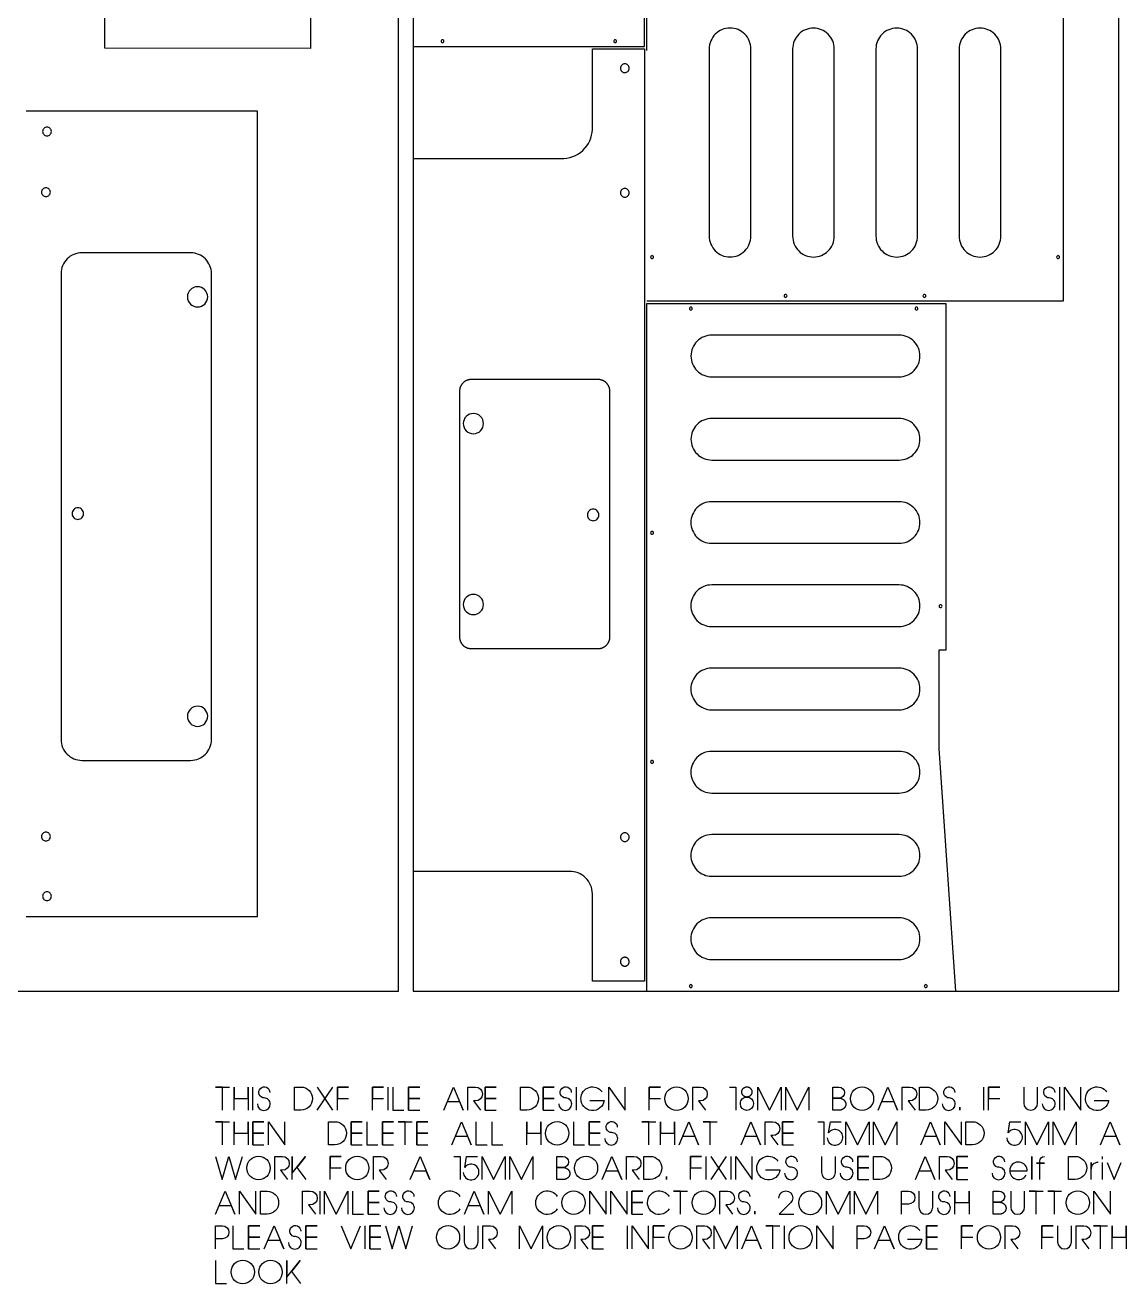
# Model space of a CAD drawing. Extents: x -841 to 5116, y -506 to 2808.
# Drawn here: x 574 to 2472, y -506 to 1671 of the extents above; entities that cross this region are included whole.
import ezdxf

# ---------------------------------------------------------------- set-up
doc = ezdxf.new("R2010")
doc.units = 0
for name, color, linetype in [('DEFAULT_LAYER', 1, 'CONTINUOUS'), ('DEFAULT_LAYER0', 1, 'CONTINUOUS'), ('LAYER_1', 18, 'CONTINUOUS'), ('LAYER_10', 18, 'CONTINUOUS'), ('T5_LOGOLAYER_21', 18, 'CONTINUOUS')]:
    doc.layers.add(name, color=color, linetype=linetype)

msp = doc.modelspace()

# ---------------------------------------------------------------- linework, layer by layer
at = {"layer": 'DEFAULT_LAYER'}
msp.add_lwpolyline([(1245.2, 0), (2465.2, 0), (2465.2, 2440), (1245.2, 2440)], close=True, dxfattribs=at)
for points in [[(1245.2, 1634.5), (1645.2, 1634.5), (1645.2, 2354.5), (1245.2, 2354.5)], [(1649.1, 1627.3), (1649.2, 1774)], [(2369.2, 1749), (2369.2, 1194), (1649.2, 1194)]]:
    msp.add_lwpolyline(points, dxfattribs=at)
msp.add_lwpolyline([(1245.2, 1440.5), (1500.8, 1440.7, 0.415259), (1555.2, 1491.1), (1555.2, 1630.5), (1645.1, 1630.5), (1645.2, 17.5), (1555.3, 17.5), (1555.2, 168.8, 0.414556), (1515.2, 207.4), (1245.2, 207.4)], format="xyb", dxfattribs=at)
msp.add_lwpolyline([(2157.2, 668.7, 0.414214), (2154.7, 666.2, 0.414214), (2157.2, 663.7, 0.414214), (2159.7, 666.2, 0.414214)], format="xyb", close=True, dxfattribs=at)
at = {"layer": 'DEFAULT_LAYER0'}
for points in [[(1793.1, 1270.4, 0.414214), (1829.1, 1306.4), (1829.1, 1630.4, 0.414214), (1793.1, 1666.4, 0.414214), (1757.1, 1630.4), (1757.1, 1306.4, 0.414214)], [(1937.3, 1270.2, 0.414214), (1973.3, 1306.2), (1973.3, 1630.2, 0.414214), (1937.3, 1666.2, 0.414214), (1901.3, 1630.2), (1901.3, 1306.2, 0.414214)], [(2081.3, 1270.2, 0.414214), (2117.3, 1306.2), (2117.3, 1630.2, 0.414214), (2081.3, 1666.2, 0.414214), (2045.3, 1630.2), (2045.3, 1306.2, 0.414214)], [(2225.3, 1270.2, 0.414214), (2261.3, 1306.2), (2261.3, 1630.2, 0.414214), (2225.3, 1666.2, 0.414214), (2189.3, 1630.2), (2189.3, 1306.2, 0.414214)], [(1298.5, 1643.5, 0.414214), (1296, 1646, 0.414214), (1293.5, 1643.5, 0.414214), (1296, 1641, 0.414214)], [(1596.9, 1643.5, 0.414214), (1594.4, 1646, 0.414214), (1591.9, 1643.5, 0.414214), (1594.4, 1641, 0.414214)], [(1611.2, 1604.4, 0.414214), (1603.5, 1596.8, 0.414214), (1611.2, 1589.2, 0.414214), (1618.8, 1596.8, 0.414214)], [(612.2, 1495, 0.414214), (604.6, 1487.4, 0.414214), (612.2, 1479.8, 0.414214), (619.8, 1487.4, 0.414214)], [(610.4, 1390, 0.414214), (602.8, 1382.4, 0.414214), (610.4, 1374.8, 0.414214), (618, 1382.4, 0.414214)], [(1611.2, 1389, 0.414214), (1603.5, 1381.4, 0.414214), (1611.2, 1373.8, 0.414214), (1618.8, 1381.4, 0.414214)], [(636.5, 435.5, 0.414214), (672.5, 399.5), (860.5, 399.5, 0.414214), (896.5, 435.5), (896.5, 1241.5, 0.414214), (860.5, 1277.5), (672.5, 1277.5, 0.414214), (636.5, 1241.5)], [(1658.2, 1272.7, 0.414214), (1655.7, 1270.2, 0.414214), (1658.2, 1267.7, 0.414214), (1660.7, 1270.2, 0.414214)], [(2360.2, 1272.7, 0.414214), (2357.7, 1270.2, 0.414214), (2360.2, 1267.7, 0.414214), (2362.7, 1270.2, 0.414214)], [(872.5, 1218.8, 0.414214), (855, 1201.3, 0.414214), (872.5, 1183.8, 0.414214), (890, 1201.3, 0.414214)], [(1889.2, 1205.5, 0.414214), (1886.7, 1203, 0.414214), (1889.2, 1200.5, 0.414214), (1891.7, 1203, 0.414214)], [(2129.2, 1205.5, 0.414214), (2126.7, 1203, 0.414214), (2129.2, 1200.5, 0.414214), (2131.7, 1203, 0.414214)], [(1725.4, 1183.5, 0.414214), (1722.9, 1181, 0.414214), (1725.4, 1178.5, 0.414214), (1727.9, 1181, 0.414214)], [(2115.4, 1183.5, 0.414214), (2112.9, 1181, 0.414214), (2115.4, 1178.5, 0.414214), (2117.9, 1181, 0.414214)], [(1725.5, 1099, 0.414214), (1761.5, 1063), (2085.5, 1063, 0.414214), (2121.5, 1099, 0.414214), (2085.5, 1135), (1761.5, 1135, 0.414214)], [(1349.4, 999.6, 0.414214), (1331.9, 982.1, 0.414214), (1349.4, 964.6, 0.414214), (1366.9, 982.1, 0.414214)], [(1725.5, 955, 0.414214), (1761.5, 919), (2085.5, 919, 0.414214), (2121.5, 955, 0.414214), (2085.5, 991), (1761.5, 991, 0.414214)], [(665.5, 836.3, 0.414214), (655.5, 826.3, 0.414214), (665.5, 816.3, 0.414214), (675.5, 826.3, 0.414214)], [(1556.4, 834, 0.414214), (1546.4, 824, 0.414214), (1556.4, 814, 0.414214), (1566.4, 824, 0.414214)], [(1725.4, 811, 0.414214), (1761.4, 775), (2085.4, 775, 0.414214), (2121.4, 811, 0.414214), (2085.4, 847), (1761.4, 847, 0.414214)], [(1658.2, 795.8, 0.414214), (1655.7, 793.3, 0.414214), (1658.2, 790.8, 0.414214), (1660.7, 793.3, 0.414214)], [(1725.4, 667, 0.414214), (1761.4, 631), (2085.4, 631, 0.414214), (2121.4, 667, 0.414214), (2085.4, 703), (1761.4, 703, 0.414214)], [(1349.4, 686.6, 0.414214), (1331.9, 669.1, 0.414214), (1349.4, 651.6, 0.414214), (1366.9, 669.1, 0.414214)], [(1725.4, 523, 0.414214), (1761.4, 487), (2085.4, 487, 0.414214), (2121.4, 523, 0.414214), (2085.4, 559), (1761.4, 559, 0.414214)], [(872.5, 493.2, 0.414214), (855, 475.7, 0.414214), (872.5, 458.2, 0.414214), (890, 475.7, 0.414214)], [(1725.4, 379, 0.414214), (1761.4, 343), (2085.4, 343, 0.414214), (2121.4, 379, 0.414214), (2085.4, 415), (1761.4, 415, 0.414214)], [(1658.2, 399.2, 0.414214), (1655.7, 396.7, 0.414214), (1658.2, 394.2, 0.414214), (1660.7, 396.7, 0.414214)], [(610.4, 275.2, 0.414214), (602.8, 267.6, 0.414214), (610.4, 260, 0.414214), (618, 267.6, 0.414214)], [(1611.2, 274.2, 0.414214), (1603.5, 266.6, 0.414214), (1611.2, 259, 0.414214), (1618.8, 266.6, 0.414214)], [(1725.4, 235, 0.414214), (1761.4, 199), (2085.4, 199, 0.414214), (2121.4, 235, 0.414214), (2085.4, 271), (1761.4, 271, 0.414214)], [(612.2, 172, 0.414214), (604.6, 164.4, 0.414214), (612.2, 156.8, 0.414214), (619.8, 164.4, 0.414214)], [(1725.4, 91, 0.414214), (1761.4, 55), (2085.4, 55, 0.414214), (2121.4, 91, 0.414214), (2085.4, 127), (1761.4, 127, 0.414214)], [(1725.4, 11.5, 0.414214), (1722.9, 9, 0.414214), (1725.4, 6.5, 0.414214), (1727.9, 9, 0.414214)], [(2131.4, 11.5, 0.414214), (2128.9, 9, 0.414214), (2131.4, 6.5, 0.414214), (2133.9, 9, 0.414214)]]:
    msp.add_lwpolyline(points, format="xyb", close=True, dxfattribs=at)
for points in [[(576.4, 129.4), (976.4, 129.4), (976.4, 1522.4), (576.4, 1522.4)], [(1649.2, 0), (1649.2, 1190), (2166.2, 1190), (2166.2, 590), (2154.2, 590), (2154.2, 420), (2182.9, 0)]]:
    msp.add_lwpolyline(points, dxfattribs=at)
for points in [[(1325.4, 1037.7), (1325.4, 613.4), (1325.4, 612.9), (1325.4, 612.3), (1325.4, 611.8), (1325.5, 611.3), (1325.5, 610.8), (1325.6, 610.3), (1325.7, 609.8), (1325.8, 609.3), (1325.9, 608.8), (1326, 608.3), (1326.1, 607.8), (1326.3, 607.3), (1326.4, 606.8), (1326.6, 606.3), (1326.8, 605.9), (1326.9, 605.4), (1327.1, 605), (1327.3, 604.5), (1327.6, 604.1), (1327.8, 603.6), (1328, 603.2), (1328.3, 602.8), (1328.5, 602.3), (1328.8, 601.9), (1329.1, 601.5), (1329.3, 601.1), (1329.6, 600.7), (1329.9, 600.4), (1330.2, 600), (1330.6, 599.6), (1330.9, 599.3), (1331.2, 598.9), (1331.6, 598.6), (1331.9, 598.2), (1332.3, 597.9), (1332.6, 597.6), (1333, 597.3), (1333.4, 597), (1333.8, 596.7), (1334.2, 596.4), (1334.6, 596.1), (1335, 595.9), (1335.4, 595.6), (1335.8, 595.4), (1336.3, 595.1), (1336.7, 594.9), (1337.1, 594.7), (1337.6, 594.5), (1338, 594.3), (1338.5, 594.1), (1339, 594), (1339.4, 593.8), (1339.9, 593.7), (1340.4, 593.5), (1340.8, 593.4), (1341.3, 593.3), (1341.8, 593.2), (1342.3, 593.1), (1342.8, 593.1), (1343.3, 593), (1343.8, 593), (1344.3, 592.9), (1344.8, 592.9), (1345.4, 592.9), (1565.4, 592.9), (1565.9, 592.9), (1566.4, 592.9), (1566.9, 593), (1567.4, 593), (1567.9, 593.1), (1568.4, 593.1), (1568.9, 593.2), (1569.4, 593.3), (1569.9, 593.4), (1570.4, 593.5), (1570.8, 593.7), (1571.3, 593.8), (1571.8, 594), (1572.2, 594.1), (1572.7, 594.3), (1573.2, 594.5), (1573.6, 594.7), (1574, 594.9), (1574.5, 595.1), (1574.9, 595.4), (1575.3, 595.6), (1575.7, 595.9), (1576.1, 596.1), (1576.5, 596.4), (1576.9, 596.7), (1577.3, 597), (1577.7, 597.3), (1578.1, 597.6), (1578.5, 597.9), (1578.8, 598.2), (1579.2, 598.6), (1579.5, 598.9), (1579.8, 599.3), (1580.2, 599.6), (1580.5, 600), (1580.8, 600.4), (1581.1, 600.7), (1581.4, 601.1), (1581.7, 601.5), (1582, 601.9), (1582.2, 602.3), (1582.5, 602.8), (1582.7, 603.2), (1583, 603.6), (1583.2, 604.1), (1583.4, 604.5), (1583.6, 605), (1583.8, 605.4), (1584, 605.9), (1584.2, 606.3), (1584.3, 606.8), (1584.5, 607.3), (1584.6, 607.8), (1584.7, 608.3), (1584.9, 608.8), (1585, 609.3), (1585.1, 609.8), (1585.1, 610.3), (1585.2, 610.8), (1585.3, 611.3), (1585.3, 611.8), (1585.3, 612.3), (1585.4, 612.9), (1585.4, 613.4), (1585.4, 1037.7), (1585.4, 1038.3), (1585.3, 1038.8), (1585.3, 1039.3), (1585.3, 1039.8), (1585.2, 1040.4), (1585.1, 1040.9), (1585.1, 1041.4), (1585, 1041.9), (1584.9, 1042.4), (1584.7, 1042.9), (1584.6, 1043.4), (1584.5, 1043.8), (1584.3, 1044.3), (1584.2, 1044.8), (1584, 1045.3), (1583.8, 1045.7), (1583.6, 1046.2), (1583.4, 1046.6), (1583.2, 1047.1), (1583, 1047.5), (1582.7, 1047.9), (1582.5, 1048.4), (1582.2, 1048.8), (1582, 1049.2), (1581.7, 1049.6), (1581.4, 1050), (1581.1, 1050.4), (1580.8, 1050.8), (1580.5, 1051.2), (1580.2, 1051.5), (1579.8, 1051.9), (1579.5, 1052.2), (1579.2, 1052.6), (1578.8, 1052.9), (1578.5, 1053.2), (1578.1, 1053.6), (1577.7, 1053.9), (1577.3, 1054.2), (1576.9, 1054.5), (1576.5, 1054.7), (1576.1, 1055), (1575.7, 1055.3), (1575.3, 1055.5), (1574.9, 1055.8), (1574.5, 1056), (1574, 1056.2), (1573.6, 1056.4), (1573.2, 1056.6), (1572.7, 1056.8), (1572.2, 1057), (1571.8, 1057.2), (1571.3, 1057.3), (1570.8, 1057.5), (1570.4, 1057.6), (1569.9, 1057.7), (1569.4, 1057.8), (1568.9, 1057.9), (1568.4, 1058), (1567.9, 1058.1), (1567.4, 1058.1), (1566.9, 1058.2), (1566.4, 1058.2), (1565.9, 1058.2), (1565.4, 1058.2), (1345.4, 1058.2), (1344.8, 1058.2), (1344.3, 1058.2), (1343.8, 1058.2), (1343.3, 1058.1), (1342.8, 1058.1), (1342.3, 1058), (1341.8, 1057.9), (1341.3, 1057.8), (1340.8, 1057.7), (1340.4, 1057.6), (1339.9, 1057.5), (1339.4, 1057.3), (1338.9, 1057.2), (1338.5, 1057), (1338, 1056.8), (1337.6, 1056.6), (1337.1, 1056.4), (1336.7, 1056.2), (1336.2, 1056), (1335.8, 1055.8), (1335.4, 1055.5), (1335, 1055.3), (1334.6, 1055), (1334.2, 1054.7), (1333.8, 1054.4), (1333.4, 1054.2), (1333, 1053.9), (1332.6, 1053.5), (1332.3, 1053.2), (1331.9, 1052.9), (1331.5, 1052.6), (1331.2, 1052.2), (1330.9, 1051.9), (1330.5, 1051.5), (1330.2, 1051.1), (1329.9, 1050.8), (1329.6, 1050.4), (1329.3, 1050), (1329, 1049.6), (1328.8, 1049.2), (1328.5, 1048.8), (1328.2, 1048.3), (1328, 1047.9), (1327.8, 1047.5), (1327.5, 1047), (1327.3, 1046.6), (1327.1, 1046.1), (1326.9, 1045.7), (1326.7, 1045.2), (1326.6, 1044.7), (1326.4, 1044.3), (1326.2, 1043.8), (1326.1, 1043.3), (1326, 1042.8), (1325.9, 1042.3), (1325.8, 1041.8), (1325.7, 1041.3), (1325.6, 1040.8), (1325.5, 1040.3), (1325.5, 1039.8), (1325.4, 1039.3), (1325.4, 1038.7), (1325.4, 1038.2)], [(1611.2, 58.8), (1610.8, 58.8), (1610.4, 58.8), (1610, 58.7), (1609.6, 58.7), (1609.3, 58.6), (1608.9, 58.5), (1608.5, 58.4), (1608.2, 58.2), (1607.9, 58.1), (1607.5, 57.9), (1607.2, 57.7), (1606.9, 57.5), (1606.6, 57.3), (1606.3, 57.1), (1606, 56.8), (1605.8, 56.6), (1605.5, 56.3), (1605.3, 56.1), (1605.1, 55.8), (1604.8, 55.5), (1604.6, 55.2), (1604.5, 54.8), (1604.3, 54.5), (1604.1, 54.2), (1604, 53.8), (1603.9, 53.5), (1603.8, 53.1), (1603.7, 52.7), (1603.6, 52.4), (1603.6, 52), (1603.6, 51.6), (1603.5, 51.2), (1603.6, 50.8), (1603.6, 50.4), (1603.6, 50), (1603.7, 49.7), (1603.8, 49.3), (1603.9, 48.9), (1604, 48.6), (1604.1, 48.2), (1604.3, 47.9), (1604.5, 47.6), (1604.6, 47.2), (1604.8, 46.9), (1605.1, 46.6), (1605.3, 46.3), (1605.5, 46.1), (1605.8, 45.8), (1606, 45.6), (1606.3, 45.3), (1606.6, 45.1), (1606.9, 44.9), (1607.2, 44.7), (1607.5, 44.5), (1607.9, 44.3), (1608.2, 44.2), (1608.5, 44), (1608.9, 43.9), (1609.3, 43.8), (1609.6, 43.7), (1610, 43.7), (1610.4, 43.6), (1610.8, 43.6), (1611.2, 43.6), (1611.6, 43.6), (1611.9, 43.6), (1612.3, 43.7), (1612.7, 43.7), (1613.1, 43.8), (1613.4, 43.9), (1613.8, 44), (1614.1, 44.2), (1614.5, 44.3), (1614.8, 44.5), (1615.1, 44.7), (1615.4, 44.9), (1615.7, 45.1), (1616, 45.3), (1616.3, 45.6), (1616.6, 45.8), (1616.8, 46.1), (1617, 46.3), (1617.3, 46.6), (1617.5, 46.9), (1617.7, 47.2), (1617.9, 47.6), (1618, 47.9), (1618.2, 48.2), (1618.3, 48.6), (1618.4, 48.9), (1618.6, 49.3), (1618.6, 49.7), (1618.7, 50), (1618.8, 50.4), (1618.8, 50.8), (1618.8, 51.2), (1618.8, 51.6), (1618.8, 52), (1618.7, 52.4), (1618.6, 52.7), (1618.6, 53.1), (1618.4, 53.5), (1618.3, 53.8), (1618.2, 54.2), (1618, 54.5), (1617.9, 54.8), (1617.7, 55.2), (1617.5, 55.5), (1617.3, 55.8), (1617, 56.1), (1616.8, 56.3), (1616.6, 56.6), (1616.3, 56.8), (1616, 57.1), (1615.7, 57.3), (1615.4, 57.5), (1615.1, 57.7), (1614.8, 57.9), (1614.5, 58.1), (1614.1, 58.2), (1613.8, 58.4), (1613.4, 58.5), (1613.1, 58.6), (1612.7, 58.7), (1612.3, 58.7), (1611.9, 58.8), (1611.6, 58.8)]]:
    msp.add_lwpolyline(points, close=True, dxfattribs=at)
at = {"layer": 'LAYER_1'}
msp.add_lwpolyline([(0, 0), (1220, 0), (1220, 2440), (0, 2440)], close=True, dxfattribs=at)
at = {"layer": 'LAYER_10'}
msp.add_lwpolyline([(712, 1631.3), (712, 1899.5, 0.413267), (673.8, 1941.3), (522, 1941.3), (522, 2031.2), (1068, 2031.2), (1068, 1631.2)], format="xyb", close=True, dxfattribs=at)
at = {"layer": 'T5_LOGOLAYER_21'}
for points in [[(915.5, -205.7), (915.5, -165.7), (903.5, -165.7), (927.5, -165.7)], [(935.5, -205.7), (935.5, -165.7), (935.5, -185.3), (959.9, -185.3), (959.9, -165.7), (959.9, -205.7)], [(967.9, -205.7), (967.9, -165.7)], [(1079, -165.7), (1105.8, -205.7)], [(1079.4, -205.7), (1106.2, -165.7)], [(1114.2, -205.7), (1114.2, -165.7), (1133.4, -165.7), (1114.2, -165.7), (1114.2, -185.3), (1133.4, -185.3)], [(1175, -205.7), (1175, -165.7), (1194.2, -165.7), (1175, -165.7), (1175, -185.3), (1194.2, -185.3)], [(1202.2, -205.7), (1202.2, -165.7)], [(1210.2, -165.7), (1210.2, -205.7), (1229.4, -205.7)], [(1237.4, -205.7), (1237.4, -165.7), (1256.6, -165.7), (1237.4, -165.7), (1237.4, -185.3), (1256.6, -185.3), (1237.4, -185.3), (1237.4, -205.7), (1256.6, -205.7)], [(1298.2, -205.7), (1315, -165.7), (1331.8, -205.7), (1325.8, -191.3), (1304.6, -191.3)], [(1369.8, -205.7), (1369.8, -165.7), (1389, -165.7), (1369.8, -165.7), (1369.8, -185.3), (1389, -185.3), (1369.8, -185.3), (1369.8, -205.7), (1389, -205.7)], [(1469.8, -205.7), (1469.8, -165.7), (1489, -165.7), (1469.8, -165.7), (1469.8, -185.3), (1489, -185.3), (1469.8, -185.3), (1469.8, -205.7), (1489, -205.7)], [(1527.4, -205.7), (1527.4, -165.7)], [(1583.4, -205.7), (1583.4, -165.7), (1611.8, -205.7), (1611.8, -165.7)], [(1653.4, -205.7), (1653.4, -165.7), (1672.6, -165.7), (1653.4, -165.7), (1653.4, -185.3), (1672.6, -185.3)], [(1792.2, -165.7), (1803, -165.7), (1803, -205.7)], [(1841.4, -205.7), (1841.4, -165.7), (1861.4, -205.7), (1881.4, -165.7), (1881.4, -205.7)], [(1889.4, -205.7), (1889.4, -165.7), (1909.4, -205.7), (1929.4, -165.7), (1929.4, -205.7)], [(2049.3, -205.7), (2066.1, -165.7), (2082.9, -205.7), (2076.9, -191.3), (2055.7, -191.3)], [(2232.1, -205.7), (2232.1, -165.7)], [(2240.1, -205.7), (2240.1, -165.7), (2259.3, -165.7), (2240.1, -165.7), (2240.1, -185.3), (2259.3, -185.3)], [(2363.3, -205.7), (2363.3, -165.7)], [(2371.3, -205.7), (2371.3, -165.7), (2399.7, -205.7), (2399.7, -165.7)], [(915.5, -265.7), (915.5, -225.7), (903.5, -225.7), (927.5, -225.7)], [(935.5, -265.7), (935.5, -225.7), (935.5, -245.3), (959.9, -245.3), (959.9, -225.7), (959.9, -265.7)], [(967.9, -265.7), (967.9, -225.7), (987.1, -225.7), (967.9, -225.7), (967.9, -245.3), (987.1, -245.3), (967.9, -245.3), (967.9, -265.7), (987.1, -265.7)], [(995.1, -265.7), (995.1, -225.7), (1023.5, -265.7), (1023.5, -225.7)], [(1137.8, -265.7), (1137.8, -225.7), (1157, -225.7), (1137.8, -225.7), (1137.8, -245.3), (1157, -245.3), (1137.8, -245.3), (1137.8, -265.7), (1157, -265.7)], [(1165, -225.7), (1165, -265.7), (1184.2, -265.7)], [(1192.2, -265.7), (1192.2, -225.7), (1211.4, -225.7), (1192.2, -225.7), (1192.2, -245.3), (1211.4, -245.3), (1192.2, -245.3), (1192.2, -265.7), (1211.4, -265.7)], [(1231.4, -265.7), (1231.4, -225.7), (1219.4, -225.7), (1243.4, -225.7)], [(1251.4, -265.7), (1251.4, -225.7), (1270.6, -225.7), (1251.4, -225.7), (1251.4, -245.3), (1270.6, -245.3), (1251.4, -245.3), (1251.4, -265.7), (1270.6, -265.7)], [(1312.2, -265.7), (1329, -225.7), (1345.8, -265.7), (1339.8, -251.3), (1318.6, -251.3)], [(1353.8, -225.7), (1353.8, -265.7), (1373, -265.7)], [(1381, -225.7), (1381, -265.7), (1400.2, -265.7)], [(1441.8, -265.7), (1441.8, -225.7), (1441.8, -245.3), (1466.2, -245.3), (1466.2, -225.7), (1466.2, -265.7)], [(1522.2, -225.7), (1522.2, -265.7), (1541.4, -265.7)], [(1549.4, -265.7), (1549.4, -225.7), (1568.6, -225.7), (1549.4, -225.7), (1549.4, -245.3), (1568.6, -245.3), (1549.4, -245.3), (1549.4, -265.7), (1568.6, -265.7)], [(1652.6, -265.7), (1652.6, -225.7), (1640.6, -225.7), (1664.6, -225.7)], [(1672.6, -265.7), (1672.6, -225.7), (1672.6, -245.3), (1697, -245.3), (1697, -225.7), (1697, -265.7)], [(1705, -265.7), (1721.8, -225.7), (1738.6, -265.7), (1732.6, -251.3), (1711.4, -251.3)], [(1758.6, -265.7), (1758.6, -225.7), (1746.6, -225.7), (1770.6, -225.7)], [(1812.2, -265.7), (1829, -225.7), (1845.8, -265.7), (1839.8, -251.3), (1818.6, -251.3)], [(1883.8, -265.7), (1883.8, -225.7), (1903, -225.7), (1883.8, -225.7), (1883.8, -245.3), (1903, -245.3), (1883.8, -245.3), (1883.8, -265.7), (1903, -265.7)], [(1944.6, -225.7), (1955.4, -225.7), (1955.4, -265.7)], [(1993.4, -265.7), (1993.4, -225.7), (2013.4, -265.7), (2033.4, -225.7), (2033.4, -265.7)], [(2041.4, -265.7), (2041.4, -225.7), (2061.4, -265.7), (2081.4, -225.7), (2081.4, -265.7)], [(2123, -265.7), (2139.8, -225.7), (2156.6, -265.7), (2150.6, -251.3), (2129.4, -251.3)], [(2164.6, -265.7), (2164.6, -225.7), (2193, -265.7), (2193, -225.7)], [(2303.8, -265.7), (2303.8, -225.7), (2323.8, -265.7), (2343.8, -225.7), (2343.8, -265.7)], [(2351.8, -265.7), (2351.8, -225.7), (2371.8, -265.7), (2391.8, -225.7), (2391.8, -265.7)], [(2433.4, -265.7), (2450.2, -225.7), (2467, -265.7), (2461, -251.3), (2439.8, -251.3)], [(903.5, -285.7), (915.1, -325.7), (926.7, -285.7), (938.3, -325.7), (949.9, -285.7)], [(1035.9, -325.7), (1035.9, -285.7), (1035.9, -314.5), (1059.1, -285.7), (1043.9, -304.9), (1059.9, -325.7)], [(1101.5, -325.7), (1101.5, -285.7), (1120.7, -285.7), (1101.5, -285.7), (1101.5, -305.3), (1120.7, -305.3)], [(1240.3, -325.7), (1257.1, -285.7), (1273.9, -325.7), (1267.9, -311.3), (1246.7, -311.3)], [(1315.5, -285.7), (1326.3, -285.7), (1326.3, -325.7)], [(1364.3, -325.7), (1364.3, -285.7), (1384.3, -325.7), (1404.3, -285.7), (1404.3, -325.7)], [(1412.3, -325.7), (1412.3, -285.7), (1432.3, -325.7), (1452.3, -285.7), (1452.3, -325.7)], [(1572.2, -325.7), (1589, -285.7), (1605.8, -325.7), (1599.8, -311.3), (1578.6, -311.3)], [(1724.6, -325.7), (1724.6, -285.7), (1743.8, -285.7), (1724.6, -285.7), (1724.6, -305.3), (1743.8, -305.3)], [(1751.8, -325.7), (1751.8, -285.7)], [(1759.8, -285.7), (1786.6, -325.7)], [(1760.2, -325.7), (1787, -285.7)], [(1795, -325.7), (1795, -285.7)], [(1803, -325.7), (1803, -285.7), (1831.4, -325.7), (1831.4, -285.7)], [(2013.8, -325.7), (2013.8, -285.7), (2033, -285.7), (2013.8, -285.7), (2013.8, -305.3), (2033, -305.3), (2013.8, -305.3), (2013.8, -325.7), (2033, -325.7)], [(2113.7, -325.7), (2130.5, -285.7), (2147.3, -325.7), (2141.3, -311.3), (2120.1, -311.3)], [(2185.3, -325.7), (2185.3, -285.7), (2204.5, -285.7), (2185.3, -285.7), (2185.3, -305.3), (2204.5, -305.3), (2185.3, -305.3), (2185.3, -325.7), (2204.5, -325.7)], [(2437.3, -290.5), (2437.3, -285.7)], [(2437.3, -325.7), (2437.3, -296.1)], [(2445.3, -296.1), (2457.3, -325.7), (2469.3, -296.1)], [(903.5, -385.7), (920.3, -345.7), (937.1, -385.7), (931.1, -371.3), (909.9, -371.3)], [(945.1, -385.7), (945.1, -345.7), (973.5, -385.7), (973.5, -345.7)], [(1084.2, -385.7), (1084.2, -345.7)], [(1092.2, -385.7), (1092.2, -345.7), (1112.2, -385.7), (1132.2, -345.7), (1132.2, -385.7)], [(1140.2, -345.7), (1140.2, -385.7), (1159.4, -385.7)], [(1167.4, -385.7), (1167.4, -345.7), (1186.6, -345.7), (1167.4, -345.7), (1167.4, -365.3), (1186.6, -365.3), (1167.4, -365.3), (1167.4, -385.7), (1186.6, -385.7)], [(1334.1, -385.7), (1350.9, -345.7), (1367.7, -385.7), (1361.7, -371.3), (1340.5, -371.3)], [(1375.7, -385.7), (1375.7, -345.7), (1395.7, -385.7), (1415.7, -345.7), (1415.7, -385.7)], [(1550.5, -385.7), (1550.5, -345.7), (1578.9, -385.7), (1578.9, -345.7)], [(1586.9, -385.7), (1586.9, -345.7), (1615.3, -385.7), (1615.3, -345.7)], [(1623.3, -385.7), (1623.3, -345.7), (1642.5, -345.7), (1623.3, -345.7), (1623.3, -365.3), (1642.5, -365.3), (1623.3, -365.3), (1623.3, -385.7), (1642.5, -385.7)], [(1707.6, -385.7), (1707.6, -345.7), (1695.6, -345.7), (1719.6, -345.7)], [(1960, -385.7), (1960, -345.7), (1980, -385.7), (2000, -345.7), (2000, -385.7)], [(2008, -385.7), (2008, -345.7), (2028, -385.7), (2048, -345.7), (2048, -385.7)], [(2182, -385.7), (2182, -345.7), (2182, -365.3), (2206.4, -365.3), (2206.4, -345.7), (2206.4, -385.7)], [(2322.3, -385.7), (2322.3, -345.7), (2310.3, -345.7), (2334.3, -345.7)], [(2354.3, -385.7), (2354.3, -345.7), (2342.3, -345.7), (2366.3, -345.7)], [(2422.3, -385.7), (2422.3, -345.7), (2450.7, -385.7), (2450.7, -345.7)], [(933.5, -405.7), (933.5, -445.7), (952.7, -445.7)], [(960.7, -445.7), (960.7, -405.7), (979.9, -405.7), (960.7, -405.7), (960.7, -425.3), (979.9, -425.3), (960.7, -425.3), (960.7, -445.7), (979.9, -445.7)], [(987.9, -445.7), (1004.7, -405.7), (1021.5, -445.7), (1015.5, -431.3), (994.3, -431.3)], [(1059.9, -445.7), (1059.9, -405.7), (1079.1, -405.7), (1059.9, -405.7), (1059.9, -425.3), (1079.1, -425.3), (1059.9, -425.3), (1059.9, -445.7), (1079.1, -445.7)], [(1120.7, -405.7), (1137.5, -445.7), (1154.3, -405.7)], [(1162.3, -445.7), (1162.3, -405.7)], [(1170.3, -445.7), (1170.3, -405.7), (1189.5, -405.7), (1170.3, -405.7), (1170.3, -425.3), (1189.5, -425.3), (1170.3, -425.3), (1170.3, -445.7), (1189.5, -445.7)], [(1197.5, -405.7), (1209.1, -445.7), (1220.7, -405.7), (1232.3, -445.7), (1243.9, -405.7)], [(1429.1, -445.7), (1429.1, -405.7), (1449.1, -445.7), (1469.1, -405.7), (1469.1, -445.7)], [(1555.1, -445.7), (1555.1, -405.7), (1574.3, -405.7), (1555.1, -405.7), (1555.1, -425.3), (1574.3, -425.3), (1555.1, -425.3), (1555.1, -445.7), (1574.3, -445.7)], [(1615.9, -445.7), (1615.9, -405.7)], [(1623.9, -445.7), (1623.9, -405.7), (1652.3, -445.7), (1652.3, -405.7)], [(1660.3, -445.7), (1660.3, -405.7), (1679.5, -405.7), (1660.3, -405.7), (1660.3, -425.3), (1679.5, -425.3)], [(1765.5, -445.7), (1765.5, -405.7), (1785.5, -445.7), (1805.5, -405.7), (1805.5, -445.7)], [(1813.5, -445.7), (1830.3, -405.7), (1847.1, -445.7), (1841.1, -431.3), (1819.9, -431.3)], [(1867.1, -445.7), (1867.1, -405.7), (1855.1, -405.7), (1879.1, -405.7)], [(1887.1, -445.7), (1887.1, -405.7)], [(1943.1, -445.7), (1943.1, -405.7), (1971.5, -445.7), (1971.5, -405.7)], [(2043.1, -445.7), (2059.9, -405.7), (2076.7, -445.7), (2070.7, -431.3), (2049.5, -431.3)], [(2132.7, -445.7), (2132.7, -405.7), (2151.9, -405.7), (2132.7, -405.7), (2132.7, -425.3), (2151.9, -425.3), (2132.7, -425.3), (2132.7, -445.7), (2151.9, -445.7)], [(2193.5, -445.7), (2193.5, -405.7), (2212.7, -405.7), (2193.5, -405.7), (2193.5, -425.3), (2212.7, -425.3)], [(2332.3, -445.7), (2332.3, -405.7), (2351.5, -405.7), (2332.3, -405.7), (2332.3, -425.3), (2351.5, -425.3)], [(2433.5, -445.7), (2433.5, -405.7), (2421.5, -405.7), (2445.5, -405.7)], [(2453.5, -445.7), (2453.5, -405.7), (2453.5, -425.3), (2477.9, -425.3), (2477.9, -405.7), (2477.9, -445.7)], [(903.5, -465.7), (903.5, -505.7), (922.7, -505.7)], [(1026.7, -505.7), (1026.7, -465.7), (1026.7, -494.5), (1049.9, -465.7), (1034.7, -484.9), (1050.7, -505.7)]]:
    msp.add_lwpolyline(points, dxfattribs=at)
for points in [[(975.9, -194.9, 1), (998.3, -194.9, 0.415385), (987.9, -184.5, -0.668438), (981.1, -168.1, -0.668438), (997.5, -174.9)], [(1339.8, -205.7), (1339.8, -165.7), (1353, -165.7, -1), (1353, -189.7), (1349.8, -189.7), (1361.8, -205.7)], [(1497, -194.9, 1), (1519.4, -194.9, 0.415385), (1509, -184.5, -0.668438), (1502.2, -168.1, -0.668438), (1518.6, -174.9)], [(1550.6, -188.9), (1575.4, -188.9, -0.955296), (1535.4, -185.3, -0.741566), (1571.8, -174.1)], [(1728.6, -205.7), (1728.6, -165.7), (1741.8, -165.7, -1), (1741.8, -189.7), (1738.6, -189.7), (1750.6, -205.7)], [(2090.9, -205.7), (2090.9, -165.7), (2104.1, -165.7, -1), (2104.1, -189.7), (2100.9, -189.7), (2112.9, -205.7)], [(2160.1, -194.9, 1), (2182.5, -194.9, 0.415385), (2172.1, -184.5, -0.668438), (2165.3, -168.1, -0.668438), (2181.7, -174.9)], [(2300.9, -165.7), (2300.9, -193.7, 1), (2324.9, -193.7), (2324.9, -165.7)], [(2332.9, -194.9, 1), (2355.3, -194.9, 0.415385), (2344.9, -184.5, -0.668438), (2338.1, -168.1, -0.668438), (2354.5, -174.9)], [(2422.9, -188.9), (2447.7, -188.9, -0.955296), (2407.7, -185.3, -0.741566), (2444.1, -174.1)], [(1576.6, -254.9, 1), (1599, -254.9, 0.415385), (1588.6, -244.5, -0.668438), (1581.8, -228.1, -0.668438), (1598.2, -234.9)], [(1853.8, -265.7), (1853.8, -225.7), (1867, -225.7, -1), (1867, -249.7), (1863.8, -249.7), (1875.8, -265.7)], [(1961, -253.3, 0.857608), (1987.8, -256.1, 0.839431), (1963.4, -244.9), (1966.6, -225.7), (1985.4, -225.7)], [(2271.4, -253.3, 0.857608), (2298.1, -256.1, 0.839431), (2273.8, -244.9), (2277, -225.7), (2295.8, -225.7)], [(1005.9, -325.7), (1005.9, -285.7), (1019.1, -285.7, -1), (1019.1, -309.7), (1015.9, -309.7), (1027.9, -325.7)], [(1176.7, -325.7), (1176.7, -285.7), (1189.9, -285.7, -1), (1189.9, -309.7), (1186.7, -309.7), (1198.7, -325.7)], [(1331.9, -313.3, 0.857608), (1358.6, -316.1, 0.839431), (1334.3, -304.9), (1337.5, -285.7), (1356.3, -285.7)], [(1613.8, -325.7), (1613.8, -285.7), (1627, -285.7, -1), (1627, -309.7), (1623.8, -309.7), (1635.8, -325.7)], [(1854.6, -308.9), (1879.4, -308.9, -0.955296), (1839.4, -305.3, -0.741566), (1875.8, -294.1)], [(1887.4, -314.9, 1), (1909.8, -314.9, 0.415385), (1899.4, -304.5, -0.668438), (1892.6, -288.1, -0.668438), (1909, -294.9)], [(1951.4, -285.7), (1951.4, -313.7, 1), (1975.4, -313.7), (1975.4, -285.7)], [(1983.4, -314.9, 1), (2005.8, -314.9, 0.415385), (1995.4, -304.5, -0.668438), (1988.6, -288.1, -0.668438), (2005, -294.9)], [(2155.3, -325.7), (2155.3, -285.7), (2168.5, -285.7, -1), (2168.5, -309.7), (2165.3, -309.7), (2177.3, -325.7)], [(2246.1, -314.9, 1), (2268.5, -314.9, 0.415385), (2258.1, -304.5, -0.668438), (2251.3, -288.1, -0.668438), (2267.7, -294.9)], [(2277.3, -310.9), (2306.9, -310.9, 0.90232), (2277, -307.2, 0.862347), (2304.9, -318.1)], [(2328.5, -325.7), (2328.5, -297.3), (2322.9, -297.3), (2336.9, -297.3), (2328.5, -297.3), (2328.5, -293.7, -0.413333), (2336.5, -285.7)], [(2417.7, -325.7), (2417.7, -296.1), (2417.7, -307.3, -0.416092), (2429.3, -295.7)], [(1054.2, -385.7), (1054.2, -345.7), (1067.4, -345.7, -1), (1067.4, -369.7), (1064.2, -369.7), (1076.2, -385.7)], [(1194.6, -374.9, 1), (1217, -374.9, 0.415385), (1206.6, -364.5, -0.668438), (1199.8, -348.1, -0.668438), (1216.2, -354.9)], [(1225, -374.9, 1), (1247.4, -374.9, 0.415385), (1237, -364.5, -0.668438), (1230.2, -348.1, -0.668438), (1246.6, -354.9)], [(1326.2, -376.5, -0.77786), (1289, -365.3, -0.756443), (1326.2, -354.9)], [(1494.5, -376.5, -0.77786), (1457.3, -365.3, -0.756443), (1494.5, -354.9)], [(1687.7, -376.5, -0.77786), (1650.5, -365.3, -0.756443), (1687.7, -354.9)], [(1775.6, -385.7), (1775.6, -345.7), (1788.8, -345.7, -1), (1788.8, -369.7), (1785.6, -369.7), (1797.6, -385.7)], [(1805.6, -374.9, 1), (1828, -374.9, 0.415385), (1817.6, -364.5, -0.668438), (1810.8, -348.1, -0.668438), (1827.2, -354.9)], [(1877.6, -357.7, -0.423868), (1889.6, -345.3, -0.413911), (1901.6, -357.3, -0.194637), (1898, -365.7), (1878, -385.7), (1903.6, -385.7)], [(2089.6, -385.7), (2089.6, -345.7), (2101.6, -345.7, -1), (2101.6, -368.1), (2089.6, -368.1)], [(2119.6, -345.7), (2119.6, -373.7, 1), (2143.6, -373.7), (2143.6, -345.7)], [(2151.6, -374.9, 1), (2174, -374.9, 0.415385), (2163.6, -364.5, -0.668438), (2156.8, -348.1, -0.668438), (2173.2, -354.9)], [(2278.3, -345.7), (2278.3, -373.7, 1), (2302.3, -373.7), (2302.3, -345.7)], [(903.5, -445.7), (903.5, -405.7), (915.5, -405.7, -1), (915.5, -428.1), (903.5, -428.1)], [(1029.5, -434.9, 1), (1051.9, -434.9, 0.415385), (1041.5, -424.5, -0.668438), (1034.7, -408.1, -0.668438), (1051.1, -414.9)], [(1333.5, -405.7), (1333.5, -433.7, 1), (1357.5, -433.7), (1357.5, -405.7)], [(1365.5, -445.7), (1365.5, -405.7), (1378.7, -405.7, -1), (1378.7, -429.7), (1375.5, -429.7), (1387.5, -445.7)], [(1525.1, -445.7), (1525.1, -405.7), (1538.3, -405.7, -1), (1538.3, -429.7), (1535.1, -429.7), (1547.1, -445.7)], [(1735.5, -445.7), (1735.5, -405.7), (1748.7, -405.7, -1), (1748.7, -429.7), (1745.5, -429.7), (1757.5, -445.7)], [(2013.1, -445.7), (2013.1, -405.7), (2025.1, -405.7, -1), (2025.1, -428.1), (2013.1, -428.1)], [(2099.9, -428.9), (2124.7, -428.9, -0.955296), (2084.7, -425.3, -0.741566), (2121.1, -414.1)], [(2268.7, -445.7), (2268.7, -405.7), (2281.9, -405.7, -1), (2281.9, -429.7), (2278.7, -429.7), (2290.7, -445.7)], [(2359.5, -405.7), (2359.5, -433.7, 1), (2383.5, -433.7), (2383.5, -405.7)], [(2391.5, -445.7), (2391.5, -405.7), (2404.7, -405.7, -1), (2404.7, -429.7), (2401.5, -429.7), (2413.5, -445.7)]]:
    msp.add_lwpolyline(points, format="xyb", dxfattribs=at)
for points in [[(1039.9, -205.7), (1039.9, -165.7), (1051.1, -165.7, -1), (1051.1, -205.7)], [(1430.6, -205.7), (1430.6, -165.7), (1441.8, -165.7, -1), (1441.8, -205.7)], [(1720.6, -186.1, -1), (1680.6, -186.1), (1680.6, -185.3, -1), (1720.6, -185.3)], [(1971, -205.7), (1971, -165.7), (1981.4, -165.7, -1), (1981.4, -184.9), (1971, -184.9), (1981.4, -184.9), (1982, -184.9), (1982.6, -185), (1983.2, -185), (1983.8, -185.1), (1984.4, -185.2), (1985, -185.4), (1985.5, -185.5), (1986.1, -185.7), (1986.6, -185.9), (1987.1, -186.2), (1987.6, -186.4), (1988.1, -186.7), (1988.5, -187), (1989, -187.3), (1989.4, -187.6), (1989.8, -188), (1990.2, -188.3), (1990.6, -188.7), (1991, -189.1), (1991.3, -189.5), (1991.6, -189.9), (1991.9, -190.4), (1992.2, -190.8), (1992.4, -191.3), (1992.6, -191.7), (1992.8, -192.2), (1993, -192.7), (1993.1, -193.2), (1993.2, -193.7), (1993.3, -194), (1993.3, -194.2), (1993.3, -194.5), (1993.3, -194.8), (1993.3, -195), (1993.3, -195.3), (1993.3, -195.6), (1993.3, -195.8), (1993.3, -196.1), (1993.3, -196.4), (1993.3, -196.6), (1993.2, -196.9), (1993.1, -197.4), (1993, -197.9), (1992.8, -198.4), (1992.6, -198.9), (1992.4, -199.4), (1992.2, -199.8), (1991.9, -200.3), (1991.6, -200.7), (1991.3, -201.1), (1991, -201.5), (1990.6, -201.9), (1990.2, -202.3), (1989.8, -202.7), (1989.4, -203), (1989, -203.3), (1988.5, -203.6), (1988.1, -203.9), (1987.6, -204.2), (1987.1, -204.5), (1986.6, -204.7), (1986.1, -204.9), (1985.5, -205.1), (1985, -205.2), (1984.4, -205.4), (1983.8, -205.5), (1983.2, -205.6), (1982.6, -205.7), (1982, -205.7), (1981.4, -205.7)], [(2041.3, -186.1, -1), (2001.3, -186.1), (2001.3, -185.3, -1), (2041.3, -185.3)], [(2120.9, -205.7), (2120.9, -165.7), (2132.1, -165.7, -1), (2132.1, -205.7)], [(1822.2, -182.9, -0.414286), (1833.4, -194.1), (1833.4, -194.9, -1), (1811, -194.9), (1811, -194.1, -0.414286)], [(1098.7, -265.7), (1098.7, -225.7), (1109.9, -225.7, -1), (1109.9, -265.7)], [(1514.2, -246.1, -1), (1474.2, -246.1), (1474.2, -245.3, -1), (1514.2, -245.3)], [(2201, -265.7), (2201, -225.7), (2212.2, -225.7, -1), (2212.2, -265.7)], [(997.9, -306.1, -1), (957.9, -306.1), (957.9, -305.3, -1), (997.9, -305.3)], [(1168.7, -306.1, -1), (1128.7, -306.1), (1128.7, -305.3, -1), (1168.7, -305.3)], [(1493.9, -325.7), (1493.9, -285.7), (1504.3, -285.7, -1), (1504.3, -304.9), (1493.9, -304.9), (1504.3, -304.9), (1504.9, -304.9), (1505.5, -305), (1506.1, -305), (1506.7, -305.1), (1507.2, -305.2), (1507.8, -305.4), (1508.4, -305.5), (1508.9, -305.7), (1509.4, -305.9), (1509.9, -306.2), (1510.4, -306.4), (1510.9, -306.7), (1511.4, -307), (1511.9, -307.3), (1512.3, -307.6), (1512.7, -308), (1513.1, -308.3), (1513.5, -308.7), (1513.8, -309.1), (1514.2, -309.5), (1514.5, -309.9), (1514.8, -310.4), (1515, -310.8), (1515.3, -311.3), (1515.5, -311.7), (1515.7, -312.2), (1515.8, -312.7), (1516, -313.2), (1516.1, -313.7), (1516.1, -314), (1516.1, -314.2), (1516.2, -314.5), (1516.2, -314.8), (1516.2, -315), (1516.2, -315.3), (1516.2, -315.6), (1516.2, -315.8), (1516.2, -316.1), (1516.1, -316.4), (1516.1, -316.6), (1516.1, -316.9), (1516, -317.4), (1515.8, -317.9), (1515.7, -318.4), (1515.5, -318.9), (1515.3, -319.4), (1515, -319.8), (1514.8, -320.3), (1514.5, -320.7), (1514.2, -321.1), (1513.8, -321.5), (1513.5, -321.9), (1513.1, -322.3), (1512.7, -322.7), (1512.3, -323), (1511.9, -323.3), (1511.4, -323.6), (1510.9, -323.9), (1510.4, -324.2), (1509.9, -324.5), (1509.4, -324.7), (1508.9, -324.9), (1508.4, -325.1), (1507.8, -325.2), (1507.2, -325.4), (1506.7, -325.5), (1506.1, -325.6), (1505.5, -325.7), (1504.9, -325.7), (1504.3, -325.7)], [(1564.2, -306.1, -1), (1524.2, -306.1), (1524.2, -305.3, -1), (1564.2, -305.3)], [(1643.8, -325.7), (1643.8, -285.7), (1655, -285.7, -1), (1655, -325.7)], [(2041, -325.7), (2041, -285.7), (2052.2, -285.7, -1), (2052.2, -325.7)], [(2378.5, -325.7), (2378.5, -285.7), (2389.7, -285.7, -1), (2389.7, -325.7)], [(981.5, -385.7), (981.5, -345.7), (992.7, -345.7, -1), (992.7, -385.7)], [(1542.5, -366.1, -1), (1502.5, -366.1), (1502.5, -365.3, -1), (1542.5, -365.3)], [(1767.6, -366.1, -1), (1727.6, -366.1), (1727.6, -365.3, -1), (1767.6, -365.3)], [(1931.6, -386.1), (1932, -386.1, 0.413333), (1952, -366.1), (1952, -365.7, 0.413333), (1932, -345.7), (1931.6, -345.7, 0.413333), (1911.6, -365.7), (1911.6, -366.1, 0.413333)], [(2248, -385.7), (2248, -345.7), (2258.4, -345.7, -1), (2258.4, -364.9), (2248, -364.9), (2258.4, -364.9), (2259, -364.9), (2259.6, -365), (2260.2, -365), (2260.8, -365.1), (2261.4, -365.2), (2261.9, -365.4), (2262.5, -365.5), (2263, -365.7), (2263.6, -365.9), (2264.1, -366.2), (2264.6, -366.4), (2265.1, -366.7), (2265.5, -367), (2266, -367.3), (2266.4, -367.6), (2266.8, -368), (2267.2, -368.3), (2267.6, -368.7), (2268, -369.1), (2268.3, -369.5), (2268.6, -369.9), (2268.9, -370.4), (2269.2, -370.8), (2269.4, -371.3), (2269.6, -371.7), (2269.8, -372.2), (2270, -372.7), (2270.1, -373.2), (2270.2, -373.7), (2270.2, -374), (2270.3, -374.2), (2270.3, -374.5), (2270.3, -374.8), (2270.3, -375), (2270.3, -375.3), (2270.3, -375.6), (2270.3, -375.8), (2270.3, -376.1), (2270.3, -376.4), (2270.2, -376.6), (2270.2, -376.9), (2270.1, -377.4), (2270, -377.9), (2269.8, -378.4), (2269.6, -378.9), (2269.4, -379.4), (2269.2, -379.8), (2268.9, -380.3), (2268.6, -380.7), (2268.3, -381.1), (2268, -381.5), (2267.6, -381.9), (2267.2, -382.3), (2266.8, -382.7), (2266.4, -383), (2266, -383.3), (2265.5, -383.6), (2265.1, -383.9), (2264.6, -384.2), (2264.1, -384.5), (2263.6, -384.7), (2263, -384.9), (2262.5, -385.1), (2261.9, -385.2), (2261.4, -385.4), (2260.8, -385.5), (2260.2, -385.6), (2259.6, -385.7), (2259, -385.7), (2258.4, -385.7)], [(2414.3, -366.1, -1), (2374.3, -366.1), (2374.3, -365.3, -1), (2414.3, -365.3)], [(1325.5, -426.1, -1), (1285.5, -426.1), (1285.5, -425.3, -1), (1325.5, -425.3)], [(1517.1, -426.1, -1), (1477.1, -426.1), (1477.1, -425.3, -1), (1517.1, -425.3)], [(1727.5, -426.1, -1), (1687.5, -426.1), (1687.5, -425.3, -1), (1727.5, -425.3)], [(1935.1, -426.1, -1), (1895.1, -426.1), (1895.1, -425.3, -1), (1935.1, -425.3)], [(2260.7, -426.1, -1), (2220.7, -426.1), (2220.7, -425.3, -1), (2260.7, -425.3)], [(970.7, -486.1, -1), (930.7, -486.1), (930.7, -485.3, -1), (970.7, -485.3)], [(1018.7, -486.1, -1), (978.7, -486.1), (978.7, -485.3, -1), (1018.7, -485.3)]]:
    msp.add_lwpolyline(points, format="xyb", close=True, dxfattribs=at)
for points in [[(1822.2, -182.9), (1821.7, -182.9), (1821.3, -182.9), (1820.9, -182.8), (1820.4, -182.7), (1820, -182.6), (1819.6, -182.5), (1819.2, -182.4), (1818.8, -182.2), (1818.4, -182), (1818, -181.8), (1817.6, -181.6), (1817.3, -181.4), (1816.9, -181.2), (1816.6, -180.9), (1816.3, -180.6), (1816, -180.3), (1815.7, -180), (1815.4, -179.7), (1815.1, -179.4), (1814.9, -179), (1814.7, -178.7), (1814.5, -178.3), (1814.3, -177.9), (1814.1, -177.5), (1813.9, -177.1), (1813.8, -176.7), (1813.7, -176.3), (1813.6, -175.9), (1813.5, -175.4), (1813.4, -175), (1813.4, -174.6), (1813.4, -174.1), (1813.4, -173.7), (1813.4, -173.2), (1813.5, -172.8), (1813.6, -172.3), (1813.7, -171.9), (1813.8, -171.5), (1813.9, -171.1), (1814.1, -170.7), (1814.3, -170.3), (1814.5, -169.9), (1814.7, -169.5), (1814.9, -169.2), (1815.1, -168.8), (1815.4, -168.5), (1815.7, -168.2), (1816, -167.9), (1816.3, -167.6), (1816.6, -167.3), (1816.9, -167.1), (1817.3, -166.8), (1817.6, -166.6), (1818, -166.4), (1818.4, -166.2), (1818.8, -166), (1819.2, -165.8), (1819.6, -165.7), (1820, -165.6), (1820.4, -165.5), (1820.9, -165.4), (1821.3, -165.4), (1821.7, -165.3), (1822.2, -165.3), (1822.7, -165.3), (1823.1, -165.4), (1823.5, -165.4), (1824, -165.5), (1824.4, -165.6), (1824.8, -165.7), (1825.2, -165.8), (1825.6, -166), (1826, -166.2), (1826.4, -166.4), (1826.8, -166.6), (1827.1, -166.8), (1827.5, -167.1), (1827.8, -167.3), (1828.1, -167.6), (1828.4, -167.9), (1828.7, -168.2), (1829, -168.5), (1829.3, -168.8), (1829.5, -169.2), (1829.7, -169.5), (1829.9, -169.9), (1830.1, -170.3), (1830.3, -170.7), (1830.5, -171.1), (1830.6, -171.5), (1830.7, -171.9), (1830.8, -172.3), (1830.9, -172.8), (1831, -173.2), (1831, -173.7), (1831, -174.1), (1831, -174.6), (1831, -175), (1830.9, -175.4), (1830.8, -175.9), (1830.7, -176.3), (1830.6, -176.7), (1830.5, -177.1), (1830.3, -177.5), (1830.1, -177.9), (1829.9, -178.3), (1829.7, -178.7), (1829.5, -179), (1829.3, -179.4), (1829, -179.7), (1828.7, -180), (1828.4, -180.3), (1828.1, -180.6), (1827.8, -180.9), (1827.5, -181.2), (1827.1, -181.4), (1826.8, -181.6), (1826.4, -181.8), (1826, -182), (1825.6, -182.2), (1825.2, -182.4), (1824.8, -182.5), (1824.4, -182.6), (1824, -182.7), (1823.5, -182.8), (1823.1, -182.9), (1822.7, -182.9)], [(2190.5, -205.7), (2190.5, -200.5)], [(2314.9, -325.7), (2314.9, -285.7)], [(1683, -325.7), (1683, -320.5)], [(1836, -385.7), (1836, -380.5)]]:
    msp.add_lwpolyline(points, close=True, dxfattribs=at)

doc.saveas('drawing.dxf')
